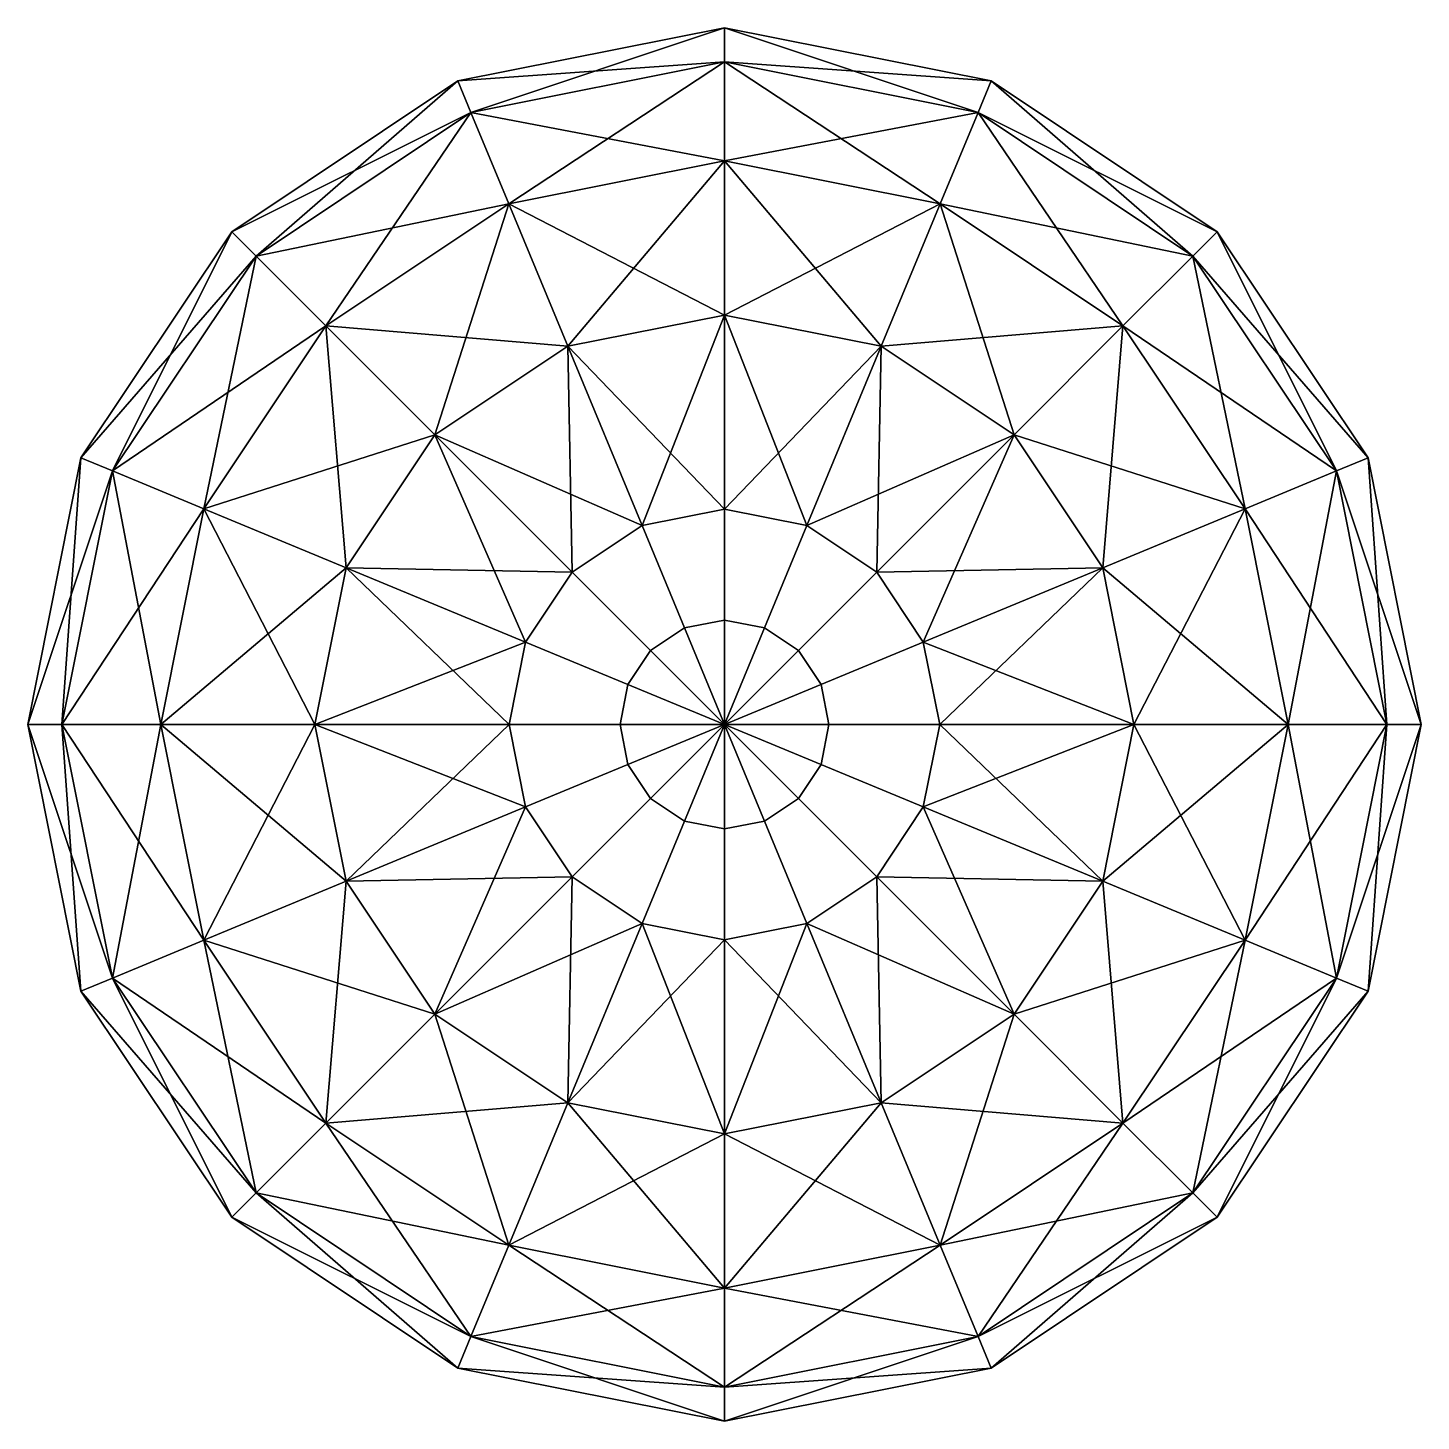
# Model space of a CAD drawing. Header units: metres. Extents: x -32.6 to 43.8, y -33.1 to 27.7.
# Drawn here: x -6.387 to -3.987, y -8.756 to -6.356 of the extents above; entities that cross this region are included whole.
import ezdxf

# ---------------------------------------------------------------- set-up
doc = ezdxf.new("R2010")
doc.units = ezdxf.units.M
doc.layers.add('KMENY', color=2, linetype='CONTINUOUS')
doc.layers.add('STROMY_ZAMERENE', color=4, linetype='CONTINUOUS')

msp = doc.modelspace()

# ---------------------------------------------------------------- linework, layer by layer
at = {"layer": 'KMENY'}
for points in [[(-5.2558, -7.3899), (-5.3142, -7.4289), (-5.3142, -7.4289, 4.322)], [(-5.2558, -7.3899), (-5.3142, -7.4289, 4.322), (-5.2558, -7.3899, 4.322)], [(-5.1869, -7.3762), (-5.2558, -7.3899), (-5.2558, -7.3899, 4.322)], [(-5.1869, -7.3762), (-5.2558, -7.3899, 4.322), (-5.1869, -7.3762, 4.322)], [(-5.1181, -7.3899), (-5.1869, -7.3762), (-5.1869, -7.3762, 4.322)], [(-5.1181, -7.3899), (-5.1869, -7.3762, 4.322), (-5.1181, -7.3899, 4.322)], [(-5.0597, -7.4289), (-5.1181, -7.3899), (-5.1181, -7.3899, 4.322)], [(-5.0597, -7.4289), (-5.1181, -7.3899, 4.322), (-5.0597, -7.4289, 4.322)], [(-5.3142, -7.4289), (-5.3532, -7.4873), (-5.3532, -7.4873, 4.322)], [(-5.3142, -7.4289), (-5.3532, -7.4873, 4.322), (-5.3142, -7.4289, 4.322)], [(-5.0206, -7.4873), (-5.0597, -7.4289), (-5.0597, -7.4289, 4.322)], [(-5.0206, -7.4873), (-5.0597, -7.4289, 4.322), (-5.0206, -7.4873, 4.322)], [(-5.3532, -7.4873), (-5.3669, -7.5562), (-5.3669, -7.5562, 4.322)], [(-5.3532, -7.4873), (-5.3669, -7.5562, 4.322), (-5.3532, -7.4873, 4.322)], [(-5.0069, -7.5562), (-5.0206, -7.4873), (-5.0206, -7.4873, 4.322)], [(-5.0069, -7.5562), (-5.0206, -7.4873, 4.322), (-5.0069, -7.5562, 4.322)], [(-5.3669, -7.5562), (-5.3532, -7.6251), (-5.3532, -7.6251, 4.322)], [(-5.3669, -7.5562), (-5.3532, -7.6251, 4.322), (-5.3669, -7.5562, 4.322)], [(-5.0206, -7.6251), (-5.0069, -7.5562), (-5.0069, -7.5562, 4.322)], [(-5.0206, -7.6251), (-5.0069, -7.5562, 4.322), (-5.0206, -7.6251, 4.322)], [(-5.3532, -7.6251), (-5.3142, -7.6835), (-5.3142, -7.6835, 4.322)], [(-5.3532, -7.6251), (-5.3142, -7.6835, 4.322), (-5.3532, -7.6251, 4.322)], [(-5.0597, -7.6835), (-5.0206, -7.6251), (-5.0206, -7.6251, 4.322)], [(-5.0597, -7.6835), (-5.0206, -7.6251, 4.322), (-5.0597, -7.6835, 4.322)], [(-5.3142, -7.6835), (-5.2558, -7.7225), (-5.2558, -7.7225, 4.322)], [(-5.3142, -7.6835), (-5.2558, -7.7225, 4.322), (-5.3142, -7.6835, 4.322)], [(-5.1181, -7.7225), (-5.0597, -7.6835), (-5.0597, -7.6835, 4.322)], [(-5.1181, -7.7225), (-5.0597, -7.6835, 4.322), (-5.1181, -7.7225, 4.322)], [(-5.2558, -7.7225), (-5.1869, -7.7362), (-5.1869, -7.7362, 4.322)], [(-5.2558, -7.7225), (-5.1869, -7.7362, 4.322), (-5.2558, -7.7225, 4.322)], [(-5.1869, -7.7362), (-5.1181, -7.7225), (-5.1181, -7.7225, 4.322)], [(-5.1869, -7.7362), (-5.1181, -7.7225, 4.322), (-5.1869, -7.7362, 4.322)]]:
    msp.add_3dface(points, dxfattribs=at)
at = {"layer": 'STROMY_ZAMERENE'}
for points in [[(-5.1869, -6.4149, 6.3804), (-5.6462, -6.4475, 5.75), (-5.1869, -6.3562, 5.75)], [(-5.1869, -6.3562, 5.75), (-5.6462, -6.4475, 5.75), (-5.6237, -6.5018, 5.1196)], [(-5.1869, -6.3562, 5.75), (-5.6237, -6.5018, 5.1196), (-5.1869, -6.4149, 5.1196)], [(-4.7502, -6.5018, 6.3804), (-5.1869, -6.4149, 6.3804), (-5.1869, -6.3562, 5.75)], [(-4.7502, -6.5018, 6.3804), (-5.1869, -6.3562, 5.75), (-4.7277, -6.4475, 5.75)], [(-4.7277, -6.4475, 5.75), (-5.1869, -6.3562, 5.75), (-5.1869, -6.4149, 5.1196)], [(-5.1869, -6.4149, 6.3804), (-5.6237, -6.5018, 6.3804), (-5.6462, -6.4475, 5.75)], [(-5.1869, -6.5854, 6.9491), (-5.6237, -6.5018, 6.3804), (-5.1869, -6.4149, 6.3804)], [(-5.1869, -6.4149, 5.1196), (-5.6237, -6.5018, 5.1196), (-5.5585, -6.6593, 4.5509)], [(-5.1869, -6.4149, 5.1196), (-5.5585, -6.6593, 4.5509), (-5.1869, -6.5854, 4.5509)], [(-4.8154, -6.6593, 6.9491), (-5.1869, -6.5854, 6.9491), (-5.1869, -6.4149, 6.3804)], [(-4.8154, -6.6593, 6.9491), (-5.1869, -6.4149, 6.3804), (-4.7502, -6.5018, 6.3804)], [(-4.7277, -6.4475, 5.75), (-5.1869, -6.4149, 5.1196), (-4.7502, -6.5018, 5.1196)], [(-4.7502, -6.5018, 5.1196), (-5.1869, -6.4149, 5.1196), (-5.1869, -6.5854, 4.5509)], [(-5.6237, -6.5018, 6.3804), (-6.0355, -6.7077, 5.75), (-5.6462, -6.4475, 5.75)], [(-5.6462, -6.4475, 5.75), (-6.0355, -6.7077, 5.75), (-5.9939, -6.7492, 5.1196)], [(-5.6462, -6.4475, 5.75), (-5.9939, -6.7492, 5.1196), (-5.6237, -6.5018, 5.1196)], [(-4.3799, -6.7492, 6.3804), (-4.7502, -6.5018, 6.3804), (-4.7277, -6.4475, 5.75)], [(-4.3384, -6.7077, 5.75), (-4.7277, -6.4475, 5.75), (-4.7502, -6.5018, 5.1196)], [(-4.3799, -6.7492, 6.3804), (-4.7277, -6.4475, 5.75), (-4.3384, -6.7077, 5.75)], [(-5.6237, -6.5018, 6.3804), (-5.9939, -6.7492, 6.3804), (-6.0355, -6.7077, 5.75)], [(-5.5585, -6.6593, 6.9491), (-5.9939, -6.7492, 6.3804), (-5.6237, -6.5018, 6.3804)], [(-5.6237, -6.5018, 5.1196), (-5.9939, -6.7492, 5.1196), (-5.8734, -6.8697, 4.5509)], [(-5.6237, -6.5018, 5.1196), (-5.8734, -6.8697, 4.5509), (-5.5585, -6.6593, 4.5509)], [(-5.1869, -6.5854, 6.9491), (-5.5585, -6.6593, 6.9491), (-5.6237, -6.5018, 6.3804)], [(-4.7502, -6.5018, 5.1196), (-5.1869, -6.5854, 4.5509), (-4.8154, -6.6593, 4.5509)], [(-4.5005, -6.8697, 6.9491), (-4.8154, -6.6593, 6.9491), (-4.7502, -6.5018, 6.3804)], [(-4.3799, -6.7492, 5.1196), (-4.7502, -6.5018, 5.1196), (-4.8154, -6.6593, 4.5509)], [(-4.5005, -6.8697, 6.9491), (-4.7502, -6.5018, 6.3804), (-4.3799, -6.7492, 6.3804)], [(-4.3384, -6.7077, 5.75), (-4.7502, -6.5018, 5.1196), (-4.3799, -6.7492, 5.1196)], [(-5.1869, -6.8509, 7.4004), (-5.5585, -6.6593, 6.9491), (-5.1869, -6.5854, 6.9491)], [(-5.1869, -6.5854, 4.5509), (-5.5585, -6.6593, 4.5509), (-5.4569, -6.9045, 4.0996)], [(-5.1869, -6.5854, 4.5509), (-5.4569, -6.9045, 4.0996), (-5.1869, -6.8509, 4.0996)], [(-4.917, -6.9045, 7.4004), (-5.1869, -6.8509, 7.4004), (-5.1869, -6.5854, 6.9491)], [(-4.917, -6.9045, 7.4004), (-5.1869, -6.5854, 6.9491), (-4.8154, -6.6593, 6.9491)], [(-4.8154, -6.6593, 4.5509), (-5.1869, -6.5854, 4.5509), (-5.1869, -6.8509, 4.0996)], [(-5.5585, -6.6593, 6.9491), (-5.8734, -6.8697, 6.9491), (-5.9939, -6.7492, 6.3804)], [(-5.4569, -6.9045, 7.4004), (-5.8734, -6.8697, 6.9491), (-5.5585, -6.6593, 6.9491)], [(-5.5585, -6.6593, 4.5509), (-5.8734, -6.8697, 4.5509), (-5.6857, -7.0574, 4.0996)], [(-5.5585, -6.6593, 4.5509), (-5.6857, -7.0574, 4.0996), (-5.4569, -6.9045, 4.0996)], [(-5.1869, -6.8509, 7.4004), (-5.4569, -6.9045, 7.4004), (-5.5585, -6.6593, 6.9491)], [(-4.8154, -6.6593, 4.5509), (-5.1869, -6.8509, 4.0996), (-4.917, -6.9045, 4.0996)], [(-4.6882, -7.0574, 7.4004), (-4.917, -6.9045, 7.4004), (-4.8154, -6.6593, 6.9491)], [(-4.5005, -6.8697, 4.5509), (-4.8154, -6.6593, 4.5509), (-4.917, -6.9045, 4.0996)], [(-4.6882, -7.0574, 7.4004), (-4.8154, -6.6593, 6.9491), (-4.5005, -6.8697, 6.9491)], [(-4.3799, -6.7492, 5.1196), (-4.8154, -6.6593, 4.5509), (-4.5005, -6.8697, 4.5509)], [(-5.9939, -6.7492, 6.3804), (-6.2956, -7.097, 5.75), (-6.0355, -6.7077, 5.75)], [(-6.0355, -6.7077, 5.75), (-6.2956, -7.097, 5.75), (-6.2413, -7.1195, 5.1196)], [(-6.0355, -6.7077, 5.75), (-6.2413, -7.1195, 5.1196), (-5.9939, -6.7492, 5.1196)], [(-4.1326, -7.1195, 6.3804), (-4.3799, -6.7492, 6.3804), (-4.3384, -6.7077, 5.75)], [(-4.0783, -7.097, 5.75), (-4.3384, -6.7077, 5.75), (-4.3799, -6.7492, 5.1196)], [(-4.1326, -7.1195, 6.3804), (-4.3384, -6.7077, 5.75), (-4.0783, -7.097, 5.75)], [(-5.9939, -6.7492, 6.3804), (-6.2413, -7.1195, 6.3804), (-6.2956, -7.097, 5.75)], [(-5.8734, -6.8697, 6.9491), (-6.2413, -7.1195, 6.3804), (-5.9939, -6.7492, 6.3804)], [(-5.9939, -6.7492, 5.1196), (-6.2413, -7.1195, 5.1196), (-6.0839, -7.1847, 4.5509)], [(-5.9939, -6.7492, 5.1196), (-6.0839, -7.1847, 4.5509), (-5.8734, -6.8697, 4.5509)], [(-4.29, -7.1847, 6.9491), (-4.5005, -6.8697, 6.9491), (-4.3799, -6.7492, 6.3804)], [(-4.1326, -7.1195, 5.1196), (-4.3799, -6.7492, 5.1196), (-4.5005, -6.8697, 4.5509)], [(-4.29, -7.1847, 6.9491), (-4.3799, -6.7492, 6.3804), (-4.1326, -7.1195, 6.3804)], [(-4.0783, -7.097, 5.75), (-4.3799, -6.7492, 5.1196), (-4.1326, -7.1195, 5.1196)], [(-5.1869, -7.1854, 7.6902), (-5.4569, -6.9045, 7.4004), (-5.1869, -6.8509, 7.4004)], [(-5.1869, -6.8509, 4.0996), (-5.4569, -6.9045, 4.0996), (-5.3289, -7.2136, 3.8098)], [(-5.1869, -6.8509, 4.0996), (-5.3289, -7.2136, 3.8098), (-5.1869, -7.1854, 3.8098)], [(-5.045, -7.2136, 7.6902), (-5.1869, -7.1854, 7.6902), (-5.1869, -6.8509, 7.4004)], [(-5.045, -7.2136, 7.6902), (-5.1869, -6.8509, 7.4004), (-4.917, -6.9045, 7.4004)], [(-4.917, -6.9045, 4.0996), (-5.1869, -6.8509, 4.0996), (-5.1869, -7.1854, 3.8098)], [(-5.8734, -6.8697, 6.9491), (-6.0839, -7.1847, 6.9491), (-6.2413, -7.1195, 6.3804)], [(-5.6857, -7.0574, 7.4004), (-6.0839, -7.1847, 6.9491), (-5.8734, -6.8697, 6.9491)], [(-5.8734, -6.8697, 4.5509), (-6.0839, -7.1847, 4.5509), (-5.8386, -7.2863, 4.0996)], [(-5.4569, -6.9045, 7.4004), (-5.6857, -7.0574, 7.4004), (-5.8734, -6.8697, 6.9491)], [(-5.8734, -6.8697, 4.5509), (-5.8386, -7.2863, 4.0996), (-5.6857, -7.0574, 4.0996)], [(-4.5005, -6.8697, 4.5509), (-4.917, -6.9045, 4.0996), (-4.6882, -7.0574, 4.0996)], [(-4.5353, -7.2863, 7.4004), (-4.6882, -7.0574, 7.4004), (-4.5005, -6.8697, 6.9491)], [(-4.29, -7.1847, 4.5509), (-4.5005, -6.8697, 4.5509), (-4.6882, -7.0574, 4.0996)], [(-4.5353, -7.2863, 7.4004), (-4.5005, -6.8697, 6.9491), (-4.29, -7.1847, 6.9491)], [(-4.1326, -7.1195, 5.1196), (-4.5005, -6.8697, 4.5509), (-4.29, -7.1847, 4.5509)], [(-5.3289, -7.2136, 7.6902), (-5.6857, -7.0574, 7.4004), (-5.4569, -6.9045, 7.4004)], [(-5.4569, -6.9045, 4.0996), (-5.6857, -7.0574, 4.0996), (-5.4492, -7.294, 3.8098)], [(-5.1869, -7.1854, 7.6902), (-5.3289, -7.2136, 7.6902), (-5.4569, -6.9045, 7.4004)], [(-5.4569, -6.9045, 4.0996), (-5.4492, -7.294, 3.8098), (-5.3289, -7.2136, 3.8098)], [(-4.917, -6.9045, 4.0996), (-5.1869, -7.1854, 3.8098), (-5.045, -7.2136, 3.8098)], [(-4.9247, -7.294, 7.6902), (-5.045, -7.2136, 7.6902), (-4.917, -6.9045, 7.4004)], [(-4.6882, -7.0574, 4.0996), (-4.917, -6.9045, 4.0996), (-5.045, -7.2136, 3.8098)], [(-4.9247, -7.294, 7.6902), (-4.917, -6.9045, 7.4004), (-4.6882, -7.0574, 7.4004)], [(-5.6857, -7.0574, 7.4004), (-5.8386, -7.2863, 7.4004), (-6.0839, -7.1847, 6.9491)], [(-5.4492, -7.294, 7.6902), (-5.8386, -7.2863, 7.4004), (-5.6857, -7.0574, 7.4004)], [(-5.6857, -7.0574, 4.0996), (-5.8386, -7.2863, 4.0996), (-5.5295, -7.4143, 3.8098)], [(-5.3289, -7.2136, 7.6902), (-5.4492, -7.294, 7.6902), (-5.6857, -7.0574, 7.4004)], [(-5.6857, -7.0574, 4.0996), (-5.5295, -7.4143, 3.8098), (-5.4492, -7.294, 3.8098)], [(-4.6882, -7.0574, 4.0996), (-5.045, -7.2136, 3.8098), (-4.9247, -7.294, 3.8098)], [(-4.8444, -7.4143, 7.6902), (-4.9247, -7.294, 7.6902), (-4.6882, -7.0574, 7.4004)], [(-4.5353, -7.2863, 4.0996), (-4.6882, -7.0574, 4.0996), (-4.9247, -7.294, 3.8098)], [(-4.8444, -7.4143, 7.6902), (-4.6882, -7.0574, 7.4004), (-4.5353, -7.2863, 7.4004)], [(-4.29, -7.1847, 4.5509), (-4.6882, -7.0574, 4.0996), (-4.5353, -7.2863, 4.0996)], [(-6.2413, -7.1195, 6.3804), (-6.3869, -7.5562, 5.75), (-6.2956, -7.097, 5.75)], [(-6.2956, -7.097, 5.75), (-6.3869, -7.5562, 5.75), (-6.3282, -7.5562, 5.1196)], [(-6.2956, -7.097, 5.75), (-6.3282, -7.5562, 5.1196), (-6.2413, -7.1195, 5.1196)], [(-4.0457, -7.5562, 6.3804), (-4.1326, -7.1195, 6.3804), (-4.0783, -7.097, 5.75)], [(-3.9869, -7.5562, 5.75), (-4.0783, -7.097, 5.75), (-4.1326, -7.1195, 5.1196)], [(-4.0457, -7.5562, 6.3804), (-4.0783, -7.097, 5.75), (-3.9869, -7.5562, 5.75)], [(-6.2413, -7.1195, 6.3804), (-6.3282, -7.5562, 6.3804), (-6.3869, -7.5562, 5.75)], [(-6.0839, -7.1847, 6.9491), (-6.3282, -7.5562, 6.3804), (-6.2413, -7.1195, 6.3804)], [(-6.2413, -7.1195, 5.1196), (-6.3282, -7.5562, 5.1196), (-6.1578, -7.5562, 4.5509)], [(-6.2413, -7.1195, 5.1196), (-6.1578, -7.5562, 4.5509), (-6.0839, -7.1847, 4.5509)], [(-4.2161, -7.5562, 6.9491), (-4.29, -7.1847, 6.9491), (-4.1326, -7.1195, 6.3804)], [(-4.0457, -7.5562, 5.1196), (-4.1326, -7.1195, 5.1196), (-4.29, -7.1847, 4.5509)], [(-4.2161, -7.5562, 6.9491), (-4.1326, -7.1195, 6.3804), (-4.0457, -7.5562, 6.3804)], [(-3.9869, -7.5562, 5.75), (-4.1326, -7.1195, 5.1196), (-4.0457, -7.5562, 5.1196)], [(-6.0839, -7.1847, 6.9491), (-6.1578, -7.5562, 6.9491), (-6.3282, -7.5562, 6.3804)], [(-5.8386, -7.2863, 7.4004), (-6.1578, -7.5562, 6.9491), (-6.0839, -7.1847, 6.9491)], [(-6.0839, -7.1847, 4.5509), (-6.1578, -7.5562, 4.5509), (-5.8923, -7.5562, 4.0996)], [(-6.0839, -7.1847, 4.5509), (-5.8923, -7.5562, 4.0996), (-5.8386, -7.2863, 4.0996)], [(-5.1869, -7.5562, 7.79), (-5.3289, -7.2136, 7.6902), (-5.1869, -7.1854, 7.6902)], [(-5.1869, -7.1854, 3.8098), (-5.3289, -7.2136, 3.8098), (-5.1869, -7.5562, 3.71)], [(-5.1869, -7.5562, 7.79), (-5.1869, -7.1854, 7.6902), (-5.045, -7.2136, 7.6902)], [(-5.045, -7.2136, 3.8098), (-5.1869, -7.1854, 3.8098), (-5.1869, -7.5562, 3.71)], [(-4.4816, -7.5562, 7.4004), (-4.5353, -7.2863, 7.4004), (-4.29, -7.1847, 6.9491)], [(-4.2161, -7.5562, 4.5509), (-4.29, -7.1847, 4.5509), (-4.5353, -7.2863, 4.0996)], [(-4.4816, -7.5562, 7.4004), (-4.29, -7.1847, 6.9491), (-4.2161, -7.5562, 6.9491)], [(-4.0457, -7.5562, 5.1196), (-4.29, -7.1847, 4.5509), (-4.2161, -7.5562, 4.5509)], [(-5.1869, -7.5562, 7.79), (-5.4492, -7.294, 7.6902), (-5.3289, -7.2136, 7.6902)], [(-5.3289, -7.2136, 3.8098), (-5.4492, -7.294, 3.8098), (-5.1869, -7.5562, 3.71)], [(-5.1869, -7.5562, 7.79), (-5.045, -7.2136, 7.6902), (-4.9247, -7.294, 7.6902)], [(-4.9247, -7.294, 3.8098), (-5.045, -7.2136, 3.8098), (-5.1869, -7.5562, 3.71)], [(-5.8386, -7.2863, 7.4004), (-5.8923, -7.5562, 7.4004), (-6.1578, -7.5562, 6.9491)], [(-5.5295, -7.4143, 7.6902), (-5.8923, -7.5562, 7.4004), (-5.8386, -7.2863, 7.4004)], [(-5.8386, -7.2863, 4.0996), (-5.8923, -7.5562, 4.0996), (-5.5578, -7.5562, 3.8098)], [(-5.4492, -7.294, 7.6902), (-5.5295, -7.4143, 7.6902), (-5.8386, -7.2863, 7.4004)], [(-5.8386, -7.2863, 4.0996), (-5.5578, -7.5562, 3.8098), (-5.5295, -7.4143, 3.8098)], [(-5.1869, -7.5562, 7.79), (-5.5295, -7.4143, 7.6902), (-5.4492, -7.294, 7.6902)], [(-5.4492, -7.294, 3.8098), (-5.5295, -7.4143, 3.8098), (-5.1869, -7.5562, 3.71)], [(-5.1869, -7.5562, 7.79), (-4.9247, -7.294, 7.6902), (-4.8444, -7.4143, 7.6902)], [(-4.8444, -7.4143, 3.8098), (-4.9247, -7.294, 3.8098), (-5.1869, -7.5562, 3.71)], [(-4.5353, -7.2863, 4.0996), (-4.9247, -7.294, 3.8098), (-4.8444, -7.4143, 3.8098)], [(-4.8161, -7.5562, 7.6902), (-4.8444, -7.4143, 7.6902), (-4.5353, -7.2863, 7.4004)], [(-4.4816, -7.5562, 4.0996), (-4.5353, -7.2863, 4.0996), (-4.8444, -7.4143, 3.8098)], [(-4.8161, -7.5562, 7.6902), (-4.5353, -7.2863, 7.4004), (-4.4816, -7.5562, 7.4004)], [(-4.2161, -7.5562, 4.5509), (-4.5353, -7.2863, 4.0996), (-4.4816, -7.5562, 4.0996)], [(-5.5295, -7.4143, 7.6902), (-5.5578, -7.5562, 7.6902), (-5.8923, -7.5562, 7.4004)], [(-5.1869, -7.5562, 7.79), (-5.5578, -7.5562, 7.6902), (-5.5295, -7.4143, 7.6902)], [(-5.5295, -7.4143, 3.8098), (-5.5578, -7.5562, 3.8098), (-5.1869, -7.5562, 3.71)], [(-5.1869, -7.5562, 7.79), (-4.8444, -7.4143, 7.6902), (-4.8161, -7.5562, 7.6902)], [(-4.8161, -7.5562, 3.8098), (-4.8444, -7.4143, 3.8098), (-5.1869, -7.5562, 3.71)], [(-4.4816, -7.5562, 4.0996), (-4.8444, -7.4143, 3.8098), (-4.8161, -7.5562, 3.8098)], [(-6.3282, -7.5562, 6.3804), (-6.2956, -8.0154, 5.75), (-6.3869, -7.5562, 5.75)], [(-6.3869, -7.5562, 5.75), (-6.2956, -8.0154, 5.75), (-6.2413, -7.9929, 5.1196)], [(-6.3869, -7.5562, 5.75), (-6.2413, -7.9929, 5.1196), (-6.3282, -7.5562, 5.1196)], [(-6.1578, -7.5562, 6.9491), (-6.2413, -7.9929, 6.3804), (-6.3282, -7.5562, 6.3804)], [(-6.3282, -7.5562, 6.3804), (-6.2413, -7.9929, 6.3804), (-6.2956, -8.0154, 5.75)], [(-6.3282, -7.5562, 5.1196), (-6.2413, -7.9929, 5.1196), (-6.0839, -7.9277, 4.5509)], [(-6.3282, -7.5562, 5.1196), (-6.0839, -7.9277, 4.5509), (-6.1578, -7.5562, 4.5509)], [(-6.1578, -7.5562, 6.9491), (-6.0839, -7.9277, 6.9491), (-6.2413, -7.9929, 6.3804)], [(-5.8923, -7.5562, 7.4004), (-6.0839, -7.9277, 6.9491), (-6.1578, -7.5562, 6.9491)], [(-6.1578, -7.5562, 4.5509), (-6.0839, -7.9277, 4.5509), (-5.8386, -7.8261, 4.0996)], [(-6.1578, -7.5562, 4.5509), (-5.8386, -7.8261, 4.0996), (-5.8923, -7.5562, 4.0996)], [(-5.8923, -7.5562, 7.4004), (-5.8386, -7.8261, 7.4004), (-6.0839, -7.9277, 6.9491)], [(-5.5578, -7.5562, 7.6902), (-5.8386, -7.8261, 7.4004), (-5.8923, -7.5562, 7.4004)], [(-5.8923, -7.5562, 4.0996), (-5.8386, -7.8261, 4.0996), (-5.5295, -7.6981, 3.8098)], [(-5.8923, -7.5562, 4.0996), (-5.5295, -7.6981, 3.8098), (-5.5578, -7.5562, 3.8098)], [(-5.5578, -7.5562, 7.6902), (-5.5295, -7.6981, 7.6902), (-5.8386, -7.8261, 7.4004)], [(-5.1869, -7.5562, 7.79), (-5.5295, -7.6981, 7.6902), (-5.5578, -7.5562, 7.6902)], [(-5.5578, -7.5562, 3.8098), (-5.5295, -7.6981, 3.8098), (-5.1869, -7.5562, 3.71)], [(-5.1869, -7.5562, 7.79), (-5.4492, -7.8184, 7.6902), (-5.5295, -7.6981, 7.6902)], [(-5.5295, -7.6981, 3.8098), (-5.4492, -7.8184, 3.8098), (-5.1869, -7.5562, 3.71)], [(-5.1869, -7.5562, 7.79), (-5.3289, -7.8988, 7.6902), (-5.4492, -7.8184, 7.6902)], [(-5.4492, -7.8184, 3.8098), (-5.3289, -7.8988, 3.8098), (-5.1869, -7.5562, 3.71)], [(-5.1869, -7.5562, 7.79), (-5.1869, -7.927, 7.6902), (-5.3289, -7.8988, 7.6902)], [(-5.3289, -7.8988, 3.8098), (-5.1869, -7.927, 3.8098), (-5.1869, -7.5562, 3.71)], [(-5.1869, -7.5562, 7.79), (-5.045, -7.8988, 7.6902), (-5.1869, -7.927, 7.6902)], [(-5.1869, -7.5562, 7.79), (-4.9247, -7.8184, 7.6902), (-5.045, -7.8988, 7.6902)], [(-5.1869, -7.5562, 7.79), (-4.8444, -7.6981, 7.6902), (-4.9247, -7.8184, 7.6902)], [(-5.1869, -7.5562, 7.79), (-4.8161, -7.5562, 7.6902), (-4.8444, -7.6981, 7.6902)], [(-5.1869, -7.927, 3.8098), (-5.045, -7.8988, 3.8098), (-5.1869, -7.5562, 3.71)], [(-5.045, -7.8988, 3.8098), (-4.9247, -7.8184, 3.8098), (-5.1869, -7.5562, 3.71)], [(-4.9247, -7.8184, 3.8098), (-4.8444, -7.6981, 3.8098), (-5.1869, -7.5562, 3.71)], [(-4.8444, -7.6981, 3.8098), (-4.8161, -7.5562, 3.8098), (-5.1869, -7.5562, 3.71)], [(-4.8444, -7.6981, 7.6902), (-4.8161, -7.5562, 7.6902), (-4.4816, -7.5562, 7.4004)], [(-4.8444, -7.6981, 7.6902), (-4.4816, -7.5562, 7.4004), (-4.5353, -7.8261, 7.4004)], [(-4.5353, -7.8261, 4.0996), (-4.8161, -7.5562, 3.8098), (-4.8444, -7.6981, 3.8098)], [(-4.5353, -7.8261, 4.0996), (-4.4816, -7.5562, 4.0996), (-4.8161, -7.5562, 3.8098)], [(-4.5353, -7.8261, 7.4004), (-4.4816, -7.5562, 7.4004), (-4.2161, -7.5562, 6.9491)], [(-4.5353, -7.8261, 7.4004), (-4.2161, -7.5562, 6.9491), (-4.29, -7.9277, 6.9491)], [(-4.29, -7.9277, 4.5509), (-4.4816, -7.5562, 4.0996), (-4.5353, -7.8261, 4.0996)], [(-4.29, -7.9277, 4.5509), (-4.2161, -7.5562, 4.5509), (-4.4816, -7.5562, 4.0996)], [(-4.29, -7.9277, 6.9491), (-4.2161, -7.5562, 6.9491), (-4.0457, -7.5562, 6.3804)], [(-4.29, -7.9277, 6.9491), (-4.0457, -7.5562, 6.3804), (-4.1326, -7.9929, 6.3804)], [(-4.1326, -7.9929, 5.1196), (-4.2161, -7.5562, 4.5509), (-4.29, -7.9277, 4.5509)], [(-4.1326, -7.9929, 5.1196), (-4.0457, -7.5562, 5.1196), (-4.2161, -7.5562, 4.5509)], [(-4.1326, -7.9929, 6.3804), (-4.0457, -7.5562, 6.3804), (-3.9869, -7.5562, 5.75)], [(-4.1326, -7.9929, 6.3804), (-3.9869, -7.5562, 5.75), (-4.0783, -8.0154, 5.75)], [(-4.0783, -8.0154, 5.75), (-4.0457, -7.5562, 5.1196), (-4.1326, -7.9929, 5.1196)], [(-4.0783, -8.0154, 5.75), (-3.9869, -7.5562, 5.75), (-4.0457, -7.5562, 5.1196)], [(-5.5295, -7.6981, 7.6902), (-5.6857, -8.055, 7.4004), (-5.8386, -7.8261, 7.4004)], [(-5.8386, -7.8261, 4.0996), (-5.4492, -7.8184, 3.8098), (-5.5295, -7.6981, 3.8098)], [(-5.5295, -7.6981, 7.6902), (-5.4492, -7.8184, 7.6902), (-5.6857, -8.055, 7.4004)], [(-4.9247, -7.8184, 7.6902), (-4.8444, -7.6981, 7.6902), (-4.5353, -7.8261, 7.4004)], [(-4.6882, -8.055, 4.0996), (-4.8444, -7.6981, 3.8098), (-4.9247, -7.8184, 3.8098)], [(-4.6882, -8.055, 4.0996), (-4.5353, -7.8261, 4.0996), (-4.8444, -7.6981, 3.8098)], [(-5.8386, -7.8261, 4.0996), (-5.6857, -8.055, 4.0996), (-5.4492, -7.8184, 3.8098)], [(-5.4492, -7.8184, 7.6902), (-5.4569, -8.2079, 7.4004), (-5.6857, -8.055, 7.4004)], [(-5.6857, -8.055, 4.0996), (-5.3289, -7.8988, 3.8098), (-5.4492, -7.8184, 3.8098)], [(-5.4492, -7.8184, 7.6902), (-5.3289, -7.8988, 7.6902), (-5.4569, -8.2079, 7.4004)], [(-5.045, -7.8988, 7.6902), (-4.9247, -7.8184, 7.6902), (-4.6882, -8.055, 7.4004)], [(-4.917, -8.2079, 4.0996), (-4.9247, -7.8184, 3.8098), (-5.045, -7.8988, 3.8098)], [(-4.9247, -7.8184, 7.6902), (-4.5353, -7.8261, 7.4004), (-4.6882, -8.055, 7.4004)], [(-4.917, -8.2079, 4.0996), (-4.6882, -8.055, 4.0996), (-4.9247, -7.8184, 3.8098)], [(-5.8386, -7.8261, 7.4004), (-5.8734, -8.2427, 6.9491), (-6.0839, -7.9277, 6.9491)], [(-6.0839, -7.9277, 4.5509), (-5.6857, -8.055, 4.0996), (-5.8386, -7.8261, 4.0996)], [(-5.8386, -7.8261, 7.4004), (-5.6857, -8.055, 7.4004), (-5.8734, -8.2427, 6.9491)], [(-4.6882, -8.055, 7.4004), (-4.5353, -7.8261, 7.4004), (-4.29, -7.9277, 6.9491)], [(-4.5005, -8.2427, 4.5509), (-4.5353, -7.8261, 4.0996), (-4.6882, -8.055, 4.0996)], [(-4.5005, -8.2427, 4.5509), (-4.29, -7.9277, 4.5509), (-4.5353, -7.8261, 4.0996)], [(-5.6857, -8.055, 4.0996), (-5.4569, -8.2079, 4.0996), (-5.3289, -7.8988, 3.8098)], [(-5.3289, -7.8988, 7.6902), (-5.1869, -8.2615, 7.4004), (-5.4569, -8.2079, 7.4004)], [(-5.4569, -8.2079, 4.0996), (-5.1869, -7.927, 3.8098), (-5.3289, -7.8988, 3.8098)], [(-5.3289, -7.8988, 7.6902), (-5.1869, -7.927, 7.6902), (-5.1869, -8.2615, 7.4004)], [(-5.1869, -7.927, 7.6902), (-5.045, -7.8988, 7.6902), (-4.917, -8.2079, 7.4004)], [(-5.1869, -8.2615, 4.0996), (-4.917, -8.2079, 4.0996), (-5.045, -7.8988, 3.8098)], [(-5.1869, -8.2615, 4.0996), (-5.045, -7.8988, 3.8098), (-5.1869, -7.927, 3.8098)], [(-5.045, -7.8988, 7.6902), (-4.6882, -8.055, 7.4004), (-4.917, -8.2079, 7.4004)], [(-6.0839, -7.9277, 6.9491), (-5.9939, -8.3632, 6.3804), (-6.2413, -7.9929, 6.3804)], [(-6.2413, -7.9929, 5.1196), (-5.8734, -8.2427, 4.5509), (-6.0839, -7.9277, 4.5509)], [(-6.0839, -7.9277, 6.9491), (-5.8734, -8.2427, 6.9491), (-5.9939, -8.3632, 6.3804)], [(-6.0839, -7.9277, 4.5509), (-5.8734, -8.2427, 4.5509), (-5.6857, -8.055, 4.0996)], [(-5.4569, -8.2079, 4.0996), (-5.1869, -8.2615, 4.0996), (-5.1869, -7.927, 3.8098)], [(-5.1869, -7.927, 7.6902), (-4.917, -8.2079, 7.4004), (-5.1869, -8.2615, 7.4004)], [(-4.6882, -8.055, 7.4004), (-4.29, -7.9277, 6.9491), (-4.5005, -8.2427, 6.9491)], [(-4.5005, -8.2427, 6.9491), (-4.29, -7.9277, 6.9491), (-4.1326, -7.9929, 6.3804)], [(-4.3799, -8.3632, 5.1196), (-4.29, -7.9277, 4.5509), (-4.5005, -8.2427, 4.5509)], [(-4.3799, -8.3632, 5.1196), (-4.1326, -7.9929, 5.1196), (-4.29, -7.9277, 4.5509)], [(-6.2413, -7.9929, 6.3804), (-6.0355, -8.4047, 5.75), (-6.2956, -8.0154, 5.75)], [(-6.2956, -8.0154, 5.75), (-5.9939, -8.3632, 5.1196), (-6.2413, -7.9929, 5.1196)], [(-6.2956, -8.0154, 5.75), (-6.0355, -8.4047, 5.75), (-5.9939, -8.3632, 5.1196)], [(-6.2413, -7.9929, 6.3804), (-5.9939, -8.3632, 6.3804), (-6.0355, -8.4047, 5.75)], [(-6.2413, -7.9929, 5.1196), (-5.9939, -8.3632, 5.1196), (-5.8734, -8.2427, 4.5509)], [(-4.5005, -8.2427, 6.9491), (-4.1326, -7.9929, 6.3804), (-4.3799, -8.3632, 6.3804)], [(-4.3799, -8.3632, 6.3804), (-4.1326, -7.9929, 6.3804), (-4.0783, -8.0154, 5.75)], [(-4.3384, -8.4047, 5.75), (-4.1326, -7.9929, 5.1196), (-4.3799, -8.3632, 5.1196)], [(-4.3799, -8.3632, 6.3804), (-4.0783, -8.0154, 5.75), (-4.3384, -8.4047, 5.75)], [(-4.3384, -8.4047, 5.75), (-4.0783, -8.0154, 5.75), (-4.1326, -7.9929, 5.1196)], [(-5.6857, -8.055, 7.4004), (-5.5585, -8.4531, 6.9491), (-5.8734, -8.2427, 6.9491)], [(-5.8734, -8.2427, 4.5509), (-5.4569, -8.2079, 4.0996), (-5.6857, -8.055, 4.0996)], [(-5.6857, -8.055, 7.4004), (-5.4569, -8.2079, 7.4004), (-5.5585, -8.4531, 6.9491)], [(-4.917, -8.2079, 7.4004), (-4.6882, -8.055, 7.4004), (-4.5005, -8.2427, 6.9491)], [(-4.8154, -8.4531, 4.5509), (-4.6882, -8.055, 4.0996), (-4.917, -8.2079, 4.0996)], [(-4.8154, -8.4531, 4.5509), (-4.5005, -8.2427, 4.5509), (-4.6882, -8.055, 4.0996)], [(-5.8734, -8.2427, 4.5509), (-5.5585, -8.4531, 4.5509), (-5.4569, -8.2079, 4.0996)], [(-5.4569, -8.2079, 7.4004), (-5.1869, -8.527, 6.9491), (-5.5585, -8.4531, 6.9491)], [(-5.5585, -8.4531, 4.5509), (-5.1869, -8.2615, 4.0996), (-5.4569, -8.2079, 4.0996)], [(-5.4569, -8.2079, 7.4004), (-5.1869, -8.2615, 7.4004), (-5.1869, -8.527, 6.9491)], [(-5.1869, -8.2615, 7.4004), (-4.917, -8.2079, 7.4004), (-4.8154, -8.4531, 6.9491)], [(-5.1869, -8.527, 4.5509), (-4.8154, -8.4531, 4.5509), (-4.917, -8.2079, 4.0996)], [(-5.1869, -8.527, 4.5509), (-4.917, -8.2079, 4.0996), (-5.1869, -8.2615, 4.0996)], [(-4.917, -8.2079, 7.4004), (-4.5005, -8.2427, 6.9491), (-4.8154, -8.4531, 6.9491)], [(-5.8734, -8.2427, 6.9491), (-5.6237, -8.6106, 6.3804), (-5.9939, -8.3632, 6.3804)], [(-5.9939, -8.3632, 5.1196), (-5.5585, -8.4531, 4.5509), (-5.8734, -8.2427, 4.5509)], [(-5.8734, -8.2427, 6.9491), (-5.5585, -8.4531, 6.9491), (-5.6237, -8.6106, 6.3804)], [(-4.8154, -8.4531, 6.9491), (-4.5005, -8.2427, 6.9491), (-4.3799, -8.3632, 6.3804)], [(-4.7502, -8.6106, 5.1196), (-4.5005, -8.2427, 4.5509), (-4.8154, -8.4531, 4.5509)], [(-4.7502, -8.6106, 5.1196), (-4.3799, -8.3632, 5.1196), (-4.5005, -8.2427, 4.5509)], [(-5.5585, -8.4531, 4.5509), (-5.1869, -8.527, 4.5509), (-5.1869, -8.2615, 4.0996)], [(-5.1869, -8.2615, 7.4004), (-4.8154, -8.4531, 6.9491), (-5.1869, -8.527, 6.9491)], [(-5.9939, -8.3632, 6.3804), (-5.6462, -8.6649, 5.75), (-6.0355, -8.4047, 5.75)], [(-6.0355, -8.4047, 5.75), (-5.6237, -8.6106, 5.1196), (-5.9939, -8.3632, 5.1196)], [(-5.9939, -8.3632, 6.3804), (-5.6237, -8.6106, 6.3804), (-5.6462, -8.6649, 5.75)], [(-5.9939, -8.3632, 5.1196), (-5.6237, -8.6106, 5.1196), (-5.5585, -8.4531, 4.5509)], [(-4.8154, -8.4531, 6.9491), (-4.3799, -8.3632, 6.3804), (-4.7502, -8.6106, 6.3804)], [(-4.7502, -8.6106, 6.3804), (-4.3799, -8.3632, 6.3804), (-4.3384, -8.4047, 5.75)], [(-4.7277, -8.6649, 5.75), (-4.3799, -8.3632, 5.1196), (-4.7502, -8.6106, 5.1196)], [(-4.7277, -8.6649, 5.75), (-4.3384, -8.4047, 5.75), (-4.3799, -8.3632, 5.1196)], [(-6.0355, -8.4047, 5.75), (-5.6462, -8.6649, 5.75), (-5.6237, -8.6106, 5.1196)], [(-4.7502, -8.6106, 6.3804), (-4.3384, -8.4047, 5.75), (-4.7277, -8.6649, 5.75)], [(-5.5585, -8.4531, 6.9491), (-5.1869, -8.6975, 6.3804), (-5.6237, -8.6106, 6.3804)], [(-5.6237, -8.6106, 5.1196), (-5.1869, -8.527, 4.5509), (-5.5585, -8.4531, 4.5509)], [(-5.5585, -8.4531, 6.9491), (-5.1869, -8.527, 6.9491), (-5.1869, -8.6975, 6.3804)], [(-5.1869, -8.527, 6.9491), (-4.8154, -8.4531, 6.9491), (-4.7502, -8.6106, 6.3804)], [(-5.1869, -8.6975, 5.1196), (-4.7502, -8.6106, 5.1196), (-4.8154, -8.4531, 4.5509)], [(-5.1869, -8.6975, 5.1196), (-4.8154, -8.4531, 4.5509), (-5.1869, -8.527, 4.5509)], [(-5.6237, -8.6106, 5.1196), (-5.1869, -8.6975, 5.1196), (-5.1869, -8.527, 4.5509)], [(-5.1869, -8.527, 6.9491), (-4.7502, -8.6106, 6.3804), (-5.1869, -8.6975, 6.3804)], [(-5.6237, -8.6106, 6.3804), (-5.1869, -8.7562, 5.75), (-5.6462, -8.6649, 5.75)], [(-5.6462, -8.6649, 5.75), (-5.1869, -8.6975, 5.1196), (-5.6237, -8.6106, 5.1196)], [(-5.6237, -8.6106, 6.3804), (-5.1869, -8.6975, 6.3804), (-5.1869, -8.7562, 5.75)], [(-5.1869, -8.6975, 6.3804), (-4.7502, -8.6106, 6.3804), (-4.7277, -8.6649, 5.75)], [(-5.1869, -8.7562, 5.75), (-4.7277, -8.6649, 5.75), (-4.7502, -8.6106, 5.1196)], [(-5.1869, -8.7562, 5.75), (-4.7502, -8.6106, 5.1196), (-5.1869, -8.6975, 5.1196)], [(-5.6462, -8.6649, 5.75), (-5.1869, -8.7562, 5.75), (-5.1869, -8.6975, 5.1196)], [(-5.1869, -8.6975, 6.3804), (-4.7277, -8.6649, 5.75), (-5.1869, -8.7562, 5.75)]]:
    msp.add_3dface(points, dxfattribs=at)

doc.saveas('drawing.dxf')
